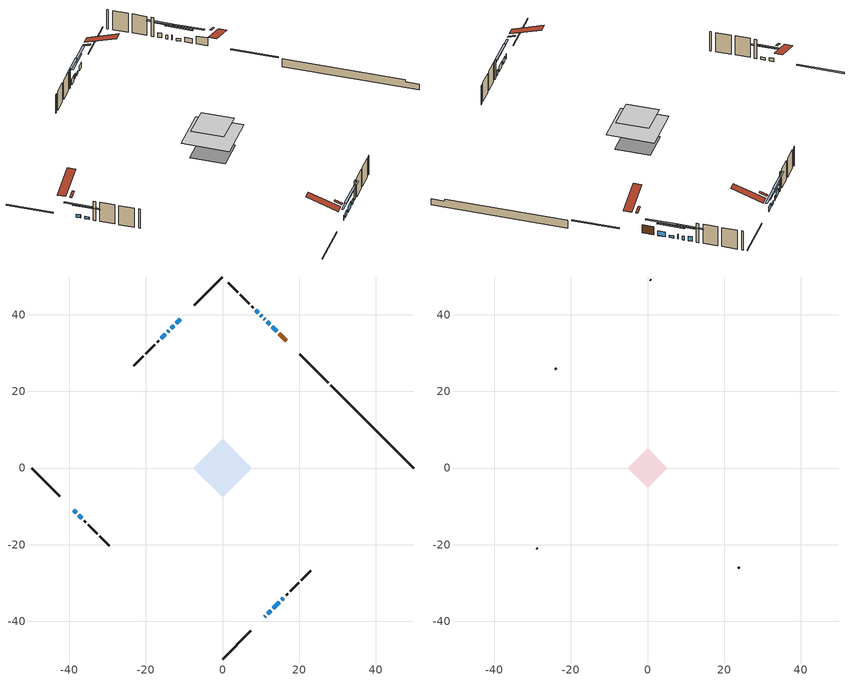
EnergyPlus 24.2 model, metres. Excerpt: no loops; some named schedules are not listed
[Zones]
conditioned space
 floor adiabatic (AdiabaticFloorConstruction): -7.57,0 0,7.57 7.57,0 0,-7.57 z3.29
 floor foundation (Slab1 construction): -5.39,0.22 -0.22,5.39 5.39,-0.22 0.22,-5.39 z-1.19
 wall outside (RimJoist1 construction): 0,-49.86 7.44,-42.42 / -49.86,0 -42.42,-7.44 / 0,49.86 -7.44,42.42 / 27.65,22.21 20.21,29.65 z0.85:1.15
 wall outside (AdiabaticWallConstruction 1): 16.59,33.27 14.78,35.08 z0.85:2.88
 wall outside (AdiabaticWallConstruction): 11.06,-38.8 11.11,-38.74 / 11.77,-38.09 12.63,-37.23 / -11.06,38.8 -12.06,37.79 / 10.98,38.88 10.92,38.94 / -14.06,35.8 -14.34,35.52 / 15.42,-34.44 15.92,-33.94 z0.85:2.07; -38.8,-11.06 -38.12,-11.74 z0.85:1.67; 14.13,35.73 12.97,36.88 / 9.29,40.57 8.71,41.15 z0.85:2.02; -12.72,37.14 -13.4,36.45 / -37.46,-12.4 -36.78,-13.08 / 12.32,37.54 11.63,38.22 z0.85:1.46; 13.29,-36.57 14.76,-35.09 z0.85:2.27; -14.99,34.87 -16.02,33.84 z0.85:2.32; 10.27,39.59 9.94,39.92 z0.85:1.77
 wall outside (Wall1 construction): 16.58,-33.28 16.99,-32.86 / -36.12,-13.74 -35.7,-14.15 / -16.67,33.19 -17.09,32.77 / 8.05,41.8 7.64,42.22 z0.85:5.73
 wall outside (Wall2 construction): 17.65,-32.21 19.96,-29.89 / -35.05,-14.81 -32.73,-17.12 / -17.74,32.11 -20.06,29.8 / 6.98,42.88 4.67,45.19 z0.85:5.73
 wall outside (Wall3 construction): 20.62,-29.24 23.07,-26.78 / -32.08,-17.78 -29.62,-20.23 / -20.71,29.14 -23.17,26.69 / 4.01,45.85 1.56,48.3 z0.85:5.73
 wall foundation (FoundationWall1 construction): 28.3,21.55,-1.19 28.3,21.55,0.85 47.7,2.16,0.85 47.7,2.16,0.27 49.86,0,0.27 49.86,0,-1.19
 window (WindowConstruction 9): 11.06,-38.8 11.11,-38.75 z0.85:2.07
 window (WindowConstruction 5): 11.77,-38.09 12.63,-37.23 z0.85:2.07
 window (WindowConstruction 6): -11.06,38.8 -12.06,37.79 z0.85:2.07
 window (WindowConstruction 7): -38.8,-11.06 -38.12,-11.74 z0.85:1.66
 window (WindowConstruction 8): 14.13,35.73 12.97,36.88 z0.85:2.02
 window (WindowConstruction 12): -12.72,37.14 -13.4,36.45 z0.85:1.46
 window (WindowConstruction 13): -37.46,-12.4 -36.78,-13.08 z0.85:1.46
 window (WindowConstruction 14): 12.32,37.54 11.63,38.22 z0.85:1.46
 window (WindowConstruction 10): 10.98,38.88 10.92,38.93 z0.85:2.07
 window (WindowConstruction 11): -14.06,35.8 -14.33,35.52 z0.85:2.07
 window (WindowConstruction): 13.29,-36.57 14.76,-35.1 z0.85:2.27
 window (WindowConstruction 1): -14.99,34.87 -16.01,33.84 z0.85:2.32
 window (WindowConstruction 2): 10.27,39.59 9.94,39.91 z0.85:1.76
 window (WindowConstruction 3): 9.29,40.57 8.71,41.15 z0.85:2.02
 window (WindowConstruction 4): 15.42,-34.44 15.92,-33.94 z0.85:2.07
 door (Door): 16.59,33.27 14.78,35.07 z0.85:2.88
 ceiling adiabatic (AdiabaticFloorConstruction): 0,-7.57 7.57,0 0,7.57 -7.57,0 z3.29
 roof outside (Roof2 construction): 10.4,-39.46,5.73 9.21,-38.26,6.29 8.89,-38.58,6.29 10.09,-39.77,5.73; -39.46,-10.4,5.73 -38.26,-9.21,6.29 -38.58,-8.89,6.29 -39.77,-10.09,5.73; -10.4,39.46,5.73 -9.21,38.26,6.29 -8.89,38.58,6.29 -10.09,39.77,5.73; 17.25,32.61,5.73 16.05,31.42,6.29 16.37,31.1,6.29 17.56,32.3,5.73
attic - vented
 floor to conditioned space (Floor1 construction Reversed): -5.21,0 0,5.21 5.21,0 0,-5.21 z5.73
 wall outside (Wall4 construction): 23.73,-26.13 23.97,-25.88 / -28.97,-20.89 -28.72,-21.13 / -23.82,26.03 -24.07,25.79 / 0.9,48.96 0.66,49.2 z0.85:5.73
 roof outside (Roof1 construction): 9.43,-40.43,5.73 4.36,-35.35,8.12 3.02,-36.69,8.12 8.09,-41.76,5.73; -40.43,-9.43,5.73 -35.35,-4.36,8.12 -36.69,-3.02,8.12 -41.76,-8.09,5.73; -9.43,40.43,5.73 -4.36,35.35,8.12 -3.02,36.69,8.12 -8.09,41.76,5.73; 18.22,31.64,5.73 13.14,26.57,8.12 14.48,25.23,8.12 19.55,30.3,5.73
shading: 14.5,-35.36 9.9,-39.95 10.19,-40.25 14.79,-35.65 z4.71; -13.93,35.93 -9.19,40.67 -9.48,40.96 -14.22,36.22 z4.71; -36.25,-13.61 -40.67,-9.19 -40.96,-9.48 -36.54,-13.9 z4.3; 11.11,38.75 15.99,33.87 16.28,34.16 11.4,39.04 z4.66; -15.27,34.59 -10.85,39 -11.14,39.3 -15.56,34.88 z4.1; -34.91,-14.95 -39.33,-10.53 -39.62,-10.82 -35.2,-15.24 z4.1; 9.77,40.09 14.18,35.67 14.47,35.96 10.06,40.38 z4.1; 16.63,-33.23 11.42,-38.44 11.71,-38.73 16.92,-33.52 z4.91; -17.88,31.98 -13.12,36.73 -13.42,37.02 -18.17,32.27 z4.96; 8.08,41.78 12.13,37.72 12.42,38.02 8.37,42.07 z4.4; 6.84,43.01 11.15,38.7 11.44,39 7.13,43.3 z4.66; 17.79,-32.07 13.55,-36.3 13.84,-36.6 18.08,-32.36 z4.71
[Building]
Building 1: Terrain=Suburbs
[Site:Location]
Toronto City Centre_ON: Latitude {deg}=43.63; Longitude {deg}=-79.39; Time Zone {hr}=-5; Elevation {m}=77; Keep Site Location Information=Yes
[Site:GroundTemperature:Shallow]
5.01852, 3.26908, 3.12898, 3.95918, 7.29196, 10.6092, 13.4851, 15.3069, 15.4617, 13.9799, 11.1774, 7.9619
[Site:WaterMainsTemperature]
Calculation Method=Schedule; Temperature Schedule=mains temperature schedule
[Material] Roughness=Rough; Thermal Absorptance=0.9
Name | Thickness {m} | Conductivity {W/m-K} | Density {kg/m3} | Specific Heat {J/kg-K} | Solar Absorptance | Visible Absorptance
asphalt or fiberglass shingles | 0.00635 | 0.162714 | 1121.4 | 1465.45 | 0.4 | 0.4
ceiling loosefill ins | 0.169333 | 0.0480833 | 16.02 | 1046.75 | 0.7 | 0.7
ceiling stud and cavity | 0.1397 | 0.336171 | 65.682 | 1177.47 | 0.7 | 0.7
concrete 4.0 in. | 0.1016 | 1.803125 | 2242.8 | 837.4 | 0.7 | 0.7
concrete 8.0 in. | 0.2032 | 1.803125 | 2242.8 | 837.4 | 0.7 | 0.7
door material | 0.04445 | 0.053851 | 512.64 | 1214.23 | 0.7 | 0.7
exterior vertical ins | 0.00967034 | 0.029427 | 32.04 | 1214.23 | 0.7 | 0.7
floor covering | 0.0127 | 0.0433444 | 54.468 | 1339.84 | 0.6 | 0.6
floor rigid ins; wall rigid ins | 0.512978 | 0.029427 | 32.04 | 1214.23 | 0.7 | 0.7
floor stud and cavity | 0.1397 | 1.75129 | 37.0049 | 1207.88 | 0.7 | 0.7
furniture material conditioned space 1 | 0.1524 | 0.115458 | 640.8 | 1214.23 | 0.6 | 0.6
gypsum board | 0.0127 | 0.160291 | 801 | 837.4 | 0.6 | 0.6
gypsum board 1 | 0.0127 | 0.160291 | 801 | 837.4 | 0.7 | 0.7
osb sheathing 0.5 in. | 0.0127 | 0.115458 | 512.64 | 1214.23 | 0.7 | 0.7
osb sheathing 0.75 in. | 0.01905 | 0.115458 | 512.64 | 1214.23 | 0.7 | 0.7
rim joist stud and cavity | 0.0508 | 0.107068 | 50.32683 | 1063.81 | 0.6 | 0.6
roof rigid ins | 0.051816 | 0.029427 | 32.04 | 1214.23 | 0.7 | 0.7
roof stud and cavity | 0.2032 | 0.372518 | 78.34581 | 1123.46 | 0.7 | 0.7
wall stud and cavity | 0.1397 | 0.0985572 | 139.0536 | 1170.24 | 0.7 | 0.7
wall stud and cavity 1 | 0.1397 | 0.383292 | 139.0536 | 1170.24 | 0.7 | 0.7
wall stud and cavity 2 | 0.1397 | 0.0942262 | 139.0536 | 1170.24 | 0.7 | 0.7
wall stud and cavity 3 | 0.0889 | 6.1454 | 50.32683 | 1063.81 | 0.6 | 0.6
wall stud and cavity 4 | 0.0889 | 0.380278 | 52.3479 | 1209.89 | 0.7 | 0.7
wall stud and cavity 5 | 0.0889 | 0.391764 | 83.0341 | 1211.67 | 0.7 | 0.7
wood siding | 0.0254 | 0.102417 | 544.68 | 1172.36 | 0.4 | 0.4
wood siding 1 | 0.00254 | 0.102417 | 544.68 | 1172.36 | 0.4 | 0.4
wood siding 2; wood siding 3; wood siding 4 | 0.0254 | 0.102417 | 544.68 | 1172.36 | 0.7 | 0.7
[WindowMaterial:SimpleGlazingSystem]
Name | U-Factor {W/m2-K} | Solar Heat Gain Coefficient
WindowMaterial | 2.97754 | 0.57
WindowMaterial 1 | 1.80333 | 0.53
WindowMaterial 10 | 2.07361 | 0.4
WindowMaterial 2 | 5.18629 | 0.65
WindowMaterial 3 | 3.00537 | 0.53
WindowMaterial 4 | 3.00934 | 0.52
WindowMaterial 5 | 2.98606 | 0.56
WindowMaterial 6 | 1.99922 | 0.43
WindowMaterial 7 | 2.97187 | 0.55
WindowMaterial 8 | 2.08212 | 0.36
WindowMaterial 9 | 1.84932 | 0.5
[Construction]
AdiabaticFloorConstruction: floor stud and cavity, floor rigid ins, osb sheathing 0.75 in., floor covering
AdiabaticWallConstruction: wood siding 3, wall rigid ins, wall stud and cavity 4, gypsum board
AdiabaticWallConstruction 1: wood siding 4, wall rigid ins, wall stud and cavity 4, gypsum board
Door: door material
Floor1 construction Reversed: gypsum board, ceiling stud and cavity, ceiling loosefill ins
FoundationWall1 construction: concrete 8.0 in., gypsum board 1
furniture construction conditioned space 1: furniture material conditioned space 1
PartitionWallConstruction: gypsum board, wall stud and cavity 5, gypsum board
RimJoist1 construction: wood siding 2, rim joist stud and cavity
Roof1 construction: asphalt or fiberglass shingles
Roof2 construction: asphalt or fiberglass shingles, roof rigid ins, osb sheathing 0.75 in., roof stud and cavity, gypsum board
Slab1 construction: concrete 4.0 in.
Wall1 construction: wood siding, osb sheathing 0.5 in., wall stud and cavity, gypsum board
Wall2 construction: wood siding, osb sheathing 0.5 in., wall stud and cavity 1, gypsum board
Wall3 construction: wood siding, osb sheathing 0.5 in., wall stud and cavity 2, gypsum board
Wall4 construction: wood siding 1, wall stud and cavity 3
WindowConstruction: WindowMaterial
WindowConstruction 1: WindowMaterial 1
WindowConstruction 10; WindowConstruction 9: WindowMaterial 8
WindowConstruction 11: WindowMaterial 9
WindowConstruction 12; WindowConstruction 13; WindowConstruction 14: WindowMaterial 10
WindowConstruction 2: WindowMaterial 2
WindowConstruction 3; WindowConstruction 8: WindowMaterial 3
WindowConstruction 4: WindowMaterial 4
WindowConstruction 5: WindowMaterial 5
WindowConstruction 6: WindowMaterial 6
WindowConstruction 7: WindowMaterial 7
[Zone] Multiplier=1; Part of Total Floor Area=Yes
Name | Volume {m3}
attic - vented | 21.0653
conditioned space | 424.5
[Space]
Name | Zone | Volume {m3}
attic - vented 1 | attic - vented | 21.0653
conditioned space 1 | conditioned space | 424.5
[ZoneInfiltration:EffectiveLeakageArea]
infil attic - vented 1: Zone or Space=attic - vented 1; Schedule=Always On Discrete; Effective Air Leakage Area {cm2}=2284.63; Stack Coefficient=0.000505428; Wind Coefficient=1.51897e-05
[ZoneMixing]
whole house fan mix: Zone or Space=attic - vented; Schedule=Always On Continuous; Design Flow Rate Calculation Method=Flow/Zone; Design Flow Rate {m3/s}=0; Source Zone or Space=conditioned space
[SurfaceProperty:ExposedFoundationPerimeter]
Slab1: Exposed Perimeter Calculation Method=TotalExposedPerimeter; Total Exposed Perimeter {m}=30.481
[InternalMass] Zone or ZoneList=conditioned space; Space or SpaceList=conditioned space 1
Name | Construction | Surface Area {m2}
furniture mass conditioned space 1 | furniture construction conditioned space 1 | 69.0801
partition wall mass | PartitionWallConstruction | 172.7
[Lights]
interior lighting: Zone or ZoneList or Space or SpaceList=conditioned space 1; Schedule=interior lighting schedule; Design Level Calculation Method=LightingLevel; Lighting Level {W}=343.2; Return Air Fraction=0; Fraction Radiant=0.6; Fraction Visible=0.2; Fraction Replaceable=1
[People]
occupants: Zone or ZoneList or Space or SpaceList=conditioned space 1; Number of People Schedule=occupants schedule; Number of People Calculation Method=People; Number of People=3; Fraction Radiant=0.314171; Sensible Heat Fraction=0.56303; Activity Level Schedule=occupants activity schedule; Carbon Dioxide Generation Rate {m3/s-W}=0; Enable ASHRAE 55 Comfort Warnings=No; Mean Radiant Temperature Calculation Type=EnclosureAveraged
[ElectricEquipment] Zone or ZoneList or Space or SpaceList=conditioned space 1; Design Level Calculation Method=EquipmentLevel
Name | Schedule | Design Level {W} | Fraction Latent | Fraction Radiant | Fraction Lost
clothes dryer | clothes dryer schedule | 140.772 | 0.015 | 0.081 | 0.85
clothes washer | clothes washer schedule | 32.1985 | 0.03 | 0.162 | 0.7
cooking range | cooking range schedule | 215.147 | 0.08 | 0.432 | 0.2
dishwasher | dishwasher schedule | 66.8632 | 0.3 | 0.18 | 0.4
fridge | fridge schedule | 72.9452 | 0 | 0.6 | 0
mech vent bath fan 0 | mech vent bath fan 0 schedule | 50.2 | 0 | 0 | 1
mech vent house fan | mech vent house fan schedule | 0 | 0 | 0 | 1
mech vent house fan cfis | mech vent house fan cfis schedule | 0 | 0 | 0 | 0
misc plug loads | misc plug loads schedule | 494.7 | 0.045 | 0.513 | 0.1
whole house fan | Always On Discrete | 0 | 0 | 0 | 1
[OtherEquipment] Zone or ZoneList or Space or SpaceList=conditioned space 1; Design Level Calculation Method=EquipmentLevel
Name | Fuel Type | Schedule | Design Level {W} | Fraction Latent | Fraction Radiant | Fraction Lost
clothes dryer 1 | Electricity | clothes dryer schedule | 0 | 0.015 | 0.081 | 0.85
cooking range 1 | Electricity | cooking range schedule | 0 | 0.08 | 0.432 | 0.2
general water use latent | None | general water use schedule | 62.594 | 1 | 0 | 0
general water use sensible | None | general water use schedule | -61.6891 | 0 | 0.6 | 0
mech vent house fan latent load | None | Always On Discrete | 0 | 1 | 0 | 0
mech vent house fan sensible load | None | Always On Discrete | 0 | 0 | 0 | 0
water heater energy adjustment1 | NaturalGas | Always On Discrete | 0.01 | 0 | 0 | 1
[ZoneInfiltration:DesignFlowRate] Zone or ZoneList or Space or SpaceList=conditioned space 1; Schedule=Always On Discrete; Design Flow Rate Calculation Method=Flow/Zone; Design Flow Rate {m3/s}=0
infil flow; natural vent flow; whole house fan flow
[Foundation:Kiva]
Foundation Kiva 1: Initial Indoor Air Temperature {C}=18; Wall Height Above Grade {m}=0.849996; Wall Depth Below Slab {m}=0.2032; Custom Block Material Name 1=exterior vertical ins; Custom Block Depth 1 {m}=2.04; Custom Block X Position 1 {m}=0.2159; Custom Block Z Position 1 {m}=0
[Foundation:Kiva:Settings]
Soil Conductivity {W/m-K}=0.849921; Soil Density {kg/m3}=1842.3; Soil Specific Heat {J/kg-K}=418.7; Ground Solar Absorptivity=0.9; Ground Thermal Absorptivity=0.9; Ground Surface Roughness {m}=0.03; Far-Field Width {m}=40; Deep-Ground Boundary Condition=ZeroFlux; Deep-Ground Depth {m}=40; Minimum Cell Dimension {m}=0.2; Maximum Cell Growth Coefficient=3; Simulation Timestep=Timestep
[Exterior:Lights]
exterior lighting: Schedule=exterior lighting schedule; Design Level {W}=75.6
[Schedule:Constant]
Name | Hourly Value
Always On Continuous; mech vent house fan schedule; mech vent house fan cfis schedule; Always On Discrete | 1
occupants activity schedule | 117.228
fridge schedule | 0
[Schedule:Week:Daily]
interior lighting schedule Week Rule - Jan1-Jan27: interior lighting schedule day, interior lighting schedule day, interior lighting schedule day, interior lighting schedule day, interior lighting schedule day, interior lighting schedule day, interior lighting schedule day, interior lighting schedule default day, interior lighting schedule default day, interior lighting schedule default day, interior lighting schedule default day, interior lighting schedule default day
interior lighting schedule Week Rule - Jan28-Feb3: interior lighting schedule day, interior lighting schedule day, interior lighting schedule day, interior lighting schedule day, interior lighting schedule day 1, interior lighting schedule day 1, interior lighting schedule day 1, interior lighting schedule default day, interior lighting schedule default day, interior lighting schedule default day, interior lighting schedule default day, interior lighting schedule default day
interior lighting schedule Week Rule - Feb4-Feb24: interior lighting schedule day 1, interior lighting schedule day 1, interior lighting schedule day 1, interior lighting schedule day 1, interior lighting schedule day 1, interior lighting schedule day 1, interior lighting schedule day 1, interior lighting schedule default day, interior lighting schedule default day, interior lighting schedule default day, interior lighting schedule default day, interior lighting schedule default day
interior lighting schedule Week Rule - Feb25-Mar3: interior lighting schedule day 1, interior lighting schedule day 1, interior lighting schedule day 1, interior lighting schedule day 1, interior lighting schedule day 2, interior lighting schedule day 2, interior lighting schedule day 2, interior lighting schedule default day, interior lighting schedule default day, interior lighting schedule default day, interior lighting schedule default day, interior lighting schedule default day
interior lighting schedule Week Rule - Mar4-Mar31: interior lighting schedule day 2, interior lighting schedule day 2, interior lighting schedule day 2, interior lighting schedule day 2, interior lighting schedule day 2, interior lighting schedule day 2, interior lighting schedule day 2, interior lighting schedule default day, interior lighting schedule default day, interior lighting schedule default day, interior lighting schedule default day, interior lighting schedule default day
interior lighting schedule Week Rule - Apr1-Apr28: interior lighting schedule day 3, interior lighting schedule day 3, interior lighting schedule day 3, interior lighting schedule day 3, interior lighting schedule day 3, interior lighting schedule day 3, interior lighting schedule day 3, interior lighting schedule default day, interior lighting schedule default day, interior lighting schedule default day, interior lighting schedule default day, interior lighting schedule default day
interior lighting schedule Week Rule - Apr29-May5: interior lighting schedule day 3, interior lighting schedule day 3, interior lighting schedule day 4, interior lighting schedule day 4, interior lighting schedule day 4, interior lighting schedule day 4, interior lighting schedule day 4, interior lighting schedule default day, interior lighting schedule default day, interior lighting schedule default day, interior lighting schedule default day, interior lighting schedule default day
interior lighting schedule Week Rule - May6-May26: interior lighting schedule day 4, interior lighting schedule day 4, interior lighting schedule day 4, interior lighting schedule day 4, interior lighting schedule day 4, interior lighting schedule day 4, interior lighting schedule day 4, interior lighting schedule default day, interior lighting schedule default day, interior lighting schedule default day, interior lighting schedule default day, interior lighting schedule default day
interior lighting schedule Week Rule - May27-Jun2: interior lighting schedule day 4, interior lighting schedule day 4, interior lighting schedule day 4, interior lighting schedule day 4, interior lighting schedule day 4, interior lighting schedule day 5, interior lighting schedule day 5, interior lighting schedule default day, interior lighting schedule default day, interior lighting schedule default day, interior lighting schedule default day, interior lighting schedule default day
interior lighting schedule Week Rule - Jun3-Jun30: interior lighting schedule day 5, interior lighting schedule day 5, interior lighting schedule day 5, interior lighting schedule day 5, interior lighting schedule day 5, interior lighting schedule day 5, interior lighting schedule day 5, interior lighting schedule default day, interior lighting schedule default day, interior lighting schedule default day, interior lighting schedule default day, interior lighting schedule default day
interior lighting schedule Week Rule - Jul1-Jul28: interior lighting schedule day 6, interior lighting schedule day 6, interior lighting schedule day 6, interior lighting schedule day 6, interior lighting schedule day 6, interior lighting schedule day 6, interior lighting schedule day 6, interior lighting schedule default day, interior lighting schedule default day, interior lighting schedule default day, interior lighting schedule default day, interior lighting schedule default day
interior lighting schedule Week Rule - Jul29-Aug4: interior lighting schedule day 6, interior lighting schedule day 6, interior lighting schedule day 6, interior lighting schedule day 7, interior lighting schedule day 7, interior lighting schedule day 7, interior lighting schedule day 7, interior lighting schedule default day, interior lighting schedule default day, interior lighting schedule default day, interior lighting schedule default day, interior lighting schedule default day
interior lighting schedule Week Rule - Aug5-Aug25: interior lighting schedule day 7, interior lighting schedule day 7, interior lighting schedule day 7, interior lighting schedule day 7, interior lighting schedule day 7, interior lighting schedule day 7, interior lighting schedule day 7, interior lighting schedule default day, interior lighting schedule default day, interior lighting schedule default day, interior lighting schedule default day, interior lighting schedule default day
interior lighting schedule Week Rule - Aug26-Sep1: interior lighting schedule day 7, interior lighting schedule day 7, interior lighting schedule day 7, interior lighting schedule day 7, interior lighting schedule day 7, interior lighting schedule day 7, interior lighting schedule day 8, interior lighting schedule default day, interior lighting schedule default day, interior lighting schedule default day, interior lighting schedule default day, interior lighting schedule default day
interior lighting schedule Week Rule - Sep2-Sep29: interior lighting schedule day 8, interior lighting schedule day 8, interior lighting schedule day 8, interior lighting schedule day 8, interior lighting schedule day 8, interior lighting schedule day 8, interior lighting schedule day 8, interior lighting schedule default day, interior lighting schedule default day, interior lighting schedule default day, interior lighting schedule default day, interior lighting schedule default day
interior lighting schedule Week Rule - Sep30-Oct6: interior lighting schedule day 8, interior lighting schedule day 9, interior lighting schedule day 9, interior lighting schedule day 9, interior lighting schedule day 9, interior lighting schedule day 9, interior lighting schedule day 9, interior lighting schedule default day, interior lighting schedule default day, interior lighting schedule default day, interior lighting schedule default day, interior lighting schedule default day
interior lighting schedule Week Rule - Oct7-Oct27: interior lighting schedule day 9, interior lighting schedule day 9, interior lighting schedule day 9, interior lighting schedule day 9, interior lighting schedule day 9, interior lighting schedule day 9, interior lighting schedule day 9, interior lighting schedule default day, interior lighting schedule default day, interior lighting schedule default day, interior lighting schedule default day, interior lighting schedule default day
interior lighting schedule Week Rule - Oct28-Nov3: interior lighting schedule day 9, interior lighting schedule day 9, interior lighting schedule day 9, interior lighting schedule day 9, interior lighting schedule day 10, interior lighting schedule day 10, interior lighting schedule day 10, interior lighting schedule default day, interior lighting schedule default day, interior lighting schedule default day, interior lighting schedule default day, interior lighting schedule default day
interior lighting schedule Week Rule - Nov4-Nov24: interior lighting schedule day 10, interior lighting schedule day 10, interior lighting schedule day 10, interior lighting schedule day 10, interior lighting schedule day 10, interior lighting schedule day 10, interior lighting schedule day 10, interior lighting schedule default day, interior lighting schedule default day, interior lighting schedule default day, interior lighting schedule default day, interior lighting schedule default day
interior lighting schedule Week Rule - Nov25-Dec1: interior lighting schedule day 10, interior lighting schedule day 10, interior lighting schedule day 10, interior lighting schedule day 10, interior lighting schedule day 10, interior lighting schedule day 10, interior lighting schedule day 11, interior lighting schedule default day, interior lighting schedule default day, interior lighting schedule default day, interior lighting schedule default day, interior lighting schedule default day
interior lighting schedule Week Rule - Dec2-Dec31: interior lighting schedule day 11, interior lighting schedule day 11, interior lighting schedule day 11, interior lighting schedule day 11, interior lighting schedule day 11, interior lighting schedule day 11, interior lighting schedule day 11, interior lighting schedule default day, interior lighting schedule default day, interior lighting schedule default day, interior lighting schedule default day, interior lighting schedule default day
occupants schedule Week Rule - Jan1-Dec31: occupants schedule day, occupants schedule day, occupants schedule day, occupants schedule day, occupants schedule day, occupants schedule day, occupants schedule day, occupants schedule default day, occupants schedule default day, occupants schedule default day, occupants schedule default day, occupants schedule default day
clothes dryer schedule Week Rule - Jan1-Dec31: clothes dryer schedule day, clothes dryer schedule day, clothes dryer schedule day, clothes dryer schedule day, clothes dryer schedule day, clothes dryer schedule day, clothes dryer schedule day, clothes dryer schedule default day, clothes dryer schedule default day, clothes dryer schedule default day, clothes dryer schedule default day, clothes dryer schedule default day
clothes washer schedule Week Rule - Jan1-Dec31: clothes washer schedule day, clothes washer schedule day, clothes washer schedule day, clothes washer schedule day, clothes washer schedule day, clothes washer schedule day, clothes washer schedule day, clothes washer schedule default day, clothes washer schedule default day, clothes washer schedule default day, clothes washer schedule default day, clothes washer schedule default day
cooking range schedule Week Rule - Jan1-Dec31: cooking range schedule day, cooking range schedule day, cooking range schedule day, cooking range schedule day, cooking range schedule day, cooking range schedule day, cooking range schedule day, cooking range schedule default day, cooking range schedule default day, cooking range schedule default day, cooking range schedule default day, cooking range schedule default day
dishwasher schedule Week Rule - Jan1-Dec31: dishwasher schedule day, dishwasher schedule day, dishwasher schedule day, dishwasher schedule day, dishwasher schedule day, dishwasher schedule day, dishwasher schedule day, dishwasher schedule default day, dishwasher schedule default day, dishwasher schedule default day, dishwasher schedule default day, dishwasher schedule default day
mech vent bath fan 0 schedule Week Rule - Jan1-Dec31: mech vent bath fan 0 schedule day, mech vent bath fan 0 schedule day, mech vent bath fan 0 schedule day, mech vent bath fan 0 schedule day, mech vent bath fan 0 schedule day, mech vent bath fan 0 schedule day, mech vent bath fan 0 schedule day, mech vent bath fan 0 schedule default day, mech vent bath fan 0 schedule default day, mech vent bath fan 0 schedule default day, mech vent bath fan 0 schedule default day, mech vent bath fan 0 schedule default day
misc plug loads schedule Week Rule - Jan1-Dec31: misc plug loads schedule day, misc plug loads schedule day, misc plug loads schedule day, misc plug loads schedule day, misc plug loads schedule day, misc plug loads schedule day, misc plug loads schedule day, misc plug loads schedule default day, misc plug loads schedule default day, misc plug loads schedule default day, misc plug loads schedule default day, misc plug loads schedule default day
general water use schedule Week Rule - Jan1-Dec31: general water use schedule day, general water use schedule day, general water use schedule day, general water use schedule day, general water use schedule day, general water use schedule day, general water use schedule day, general water use schedule default day, general water use schedule default day, general water use schedule default day, general water use schedule default day, general water use schedule default day
exterior lighting schedule Week Rule - Jan1-Jan27: exterior lighting schedule day, exterior lighting schedule day, exterior lighting schedule day, exterior lighting schedule day, exterior lighting schedule day, exterior lighting schedule day, exterior lighting schedule day, exterior lighting schedule default day, exterior lighting schedule default day, exterior lighting schedule default day, exterior lighting schedule default day, exterior lighting schedule default day
exterior lighting schedule Week Rule - Jan28-Feb3: exterior lighting schedule day, exterior lighting schedule day, exterior lighting schedule day, exterior lighting schedule day, exterior lighting schedule day 1, exterior lighting schedule day 1, exterior lighting schedule day 1, exterior lighting schedule default day, exterior lighting schedule default day, exterior lighting schedule default day, exterior lighting schedule default day, exterior lighting schedule default day
exterior lighting schedule Week Rule - Feb4-Feb24: exterior lighting schedule day 1, exterior lighting schedule day 1, exterior lighting schedule day 1, exterior lighting schedule day 1, exterior lighting schedule day 1, exterior lighting schedule day 1, exterior lighting schedule day 1, exterior lighting schedule default day, exterior lighting schedule default day, exterior lighting schedule default day, exterior lighting schedule default day, exterior lighting schedule default day
exterior lighting schedule Week Rule - Feb25-Mar3: exterior lighting schedule day 1, exterior lighting schedule day 1, exterior lighting schedule day 1, exterior lighting schedule day 1, exterior lighting schedule day 2, exterior lighting schedule day 2, exterior lighting schedule day 2, exterior lighting schedule default day, exterior lighting schedule default day, exterior lighting schedule default day, exterior lighting schedule default day, exterior lighting schedule default day
exterior lighting schedule Week Rule - Mar4-Mar31: exterior lighting schedule day 2, exterior lighting schedule day 2, exterior lighting schedule day 2, exterior lighting schedule day 2, exterior lighting schedule day 2, exterior lighting schedule day 2, exterior lighting schedule day 2, exterior lighting schedule default day, exterior lighting schedule default day, exterior lighting schedule default day, exterior lighting schedule default day, exterior lighting schedule default day
exterior lighting schedule Week Rule - Apr1-Apr28: exterior lighting schedule day 3, exterior lighting schedule day 3, exterior lighting schedule day 3, exterior lighting schedule day 3, exterior lighting schedule day 3, exterior lighting schedule day 3, exterior lighting schedule day 3, exterior lighting schedule default day, exterior lighting schedule default day, exterior lighting schedule default day, exterior lighting schedule default day, exterior lighting schedule default day
exterior lighting schedule Week Rule - Apr29-May5: exterior lighting schedule day 3, exterior lighting schedule day 3, exterior lighting schedule day 4, exterior lighting schedule day 4, exterior lighting schedule day 4, exterior lighting schedule day 4, exterior lighting schedule day 4, exterior lighting schedule default day, exterior lighting schedule default day, exterior lighting schedule default day, exterior lighting schedule default day, exterior lighting schedule default day
exterior lighting schedule Week Rule - May6-May26: exterior lighting schedule day 4, exterior lighting schedule day 4, exterior lighting schedule day 4, exterior lighting schedule day 4, exterior lighting schedule day 4, exterior lighting schedule day 4, exterior lighting schedule day 4, exterior lighting schedule default day, exterior lighting schedule default day, exterior lighting schedule default day, exterior lighting schedule default day, exterior lighting schedule default day
exterior lighting schedule Week Rule - May27-Jun2: exterior lighting schedule day 4, exterior lighting schedule day 4, exterior lighting schedule day 4, exterior lighting schedule day 4, exterior lighting schedule day 4, exterior lighting schedule day 5, exterior lighting schedule day 5, exterior lighting schedule default day, exterior lighting schedule default day, exterior lighting schedule default day, exterior lighting schedule default day, exterior lighting schedule default day
exterior lighting schedule Week Rule - Jun3-Jun30: exterior lighting schedule day 5, exterior lighting schedule day 5, exterior lighting schedule day 5, exterior lighting schedule day 5, exterior lighting schedule day 5, exterior lighting schedule day 5, exterior lighting schedule day 5, exterior lighting schedule default day, exterior lighting schedule default day, exterior lighting schedule default day, exterior lighting schedule default day, exterior lighting schedule default day
exterior lighting schedule Week Rule - Jul1-Jul28: exterior lighting schedule day 6, exterior lighting schedule day 6, exterior lighting schedule day 6, exterior lighting schedule day 6, exterior lighting schedule day 6, exterior lighting schedule day 6, exterior lighting schedule day 6, exterior lighting schedule default day, exterior lighting schedule default day, exterior lighting schedule default day, exterior lighting schedule default day, exterior lighting schedule default day
exterior lighting schedule Week Rule - Jul29-Aug4: exterior lighting schedule day 6, exterior lighting schedule day 6, exterior lighting schedule day 6, exterior lighting schedule day 7, exterior lighting schedule day 7, exterior lighting schedule day 7, exterior lighting schedule day 7, exterior lighting schedule default day, exterior lighting schedule default day, exterior lighting schedule default day, exterior lighting schedule default day, exterior lighting schedule default day
exterior lighting schedule Week Rule - Aug5-Aug25: exterior lighting schedule day 7, exterior lighting schedule day 7, exterior lighting schedule day 7, exterior lighting schedule day 7, exterior lighting schedule day 7, exterior lighting schedule day 7, exterior lighting schedule day 7, exterior lighting schedule default day, exterior lighting schedule default day, exterior lighting schedule default day, exterior lighting schedule default day, exterior lighting schedule default day
exterior lighting schedule Week Rule - Aug26-Sep1: exterior lighting schedule day 7, exterior lighting schedule day 7, exterior lighting schedule day 7, exterior lighting schedule day 7, exterior lighting schedule day 7, exterior lighting schedule day 7, exterior lighting schedule day 8, exterior lighting schedule default day, exterior lighting schedule default day, exterior lighting schedule default day, exterior lighting schedule default day, exterior lighting schedule default day
exterior lighting schedule Week Rule - Sep2-Sep29: exterior lighting schedule day 8, exterior lighting schedule day 8, exterior lighting schedule day 8, exterior lighting schedule day 8, exterior lighting schedule day 8, exterior lighting schedule day 8, exterior lighting schedule day 8, exterior lighting schedule default day, exterior lighting schedule default day, exterior lighting schedule default day, exterior lighting schedule default day, exterior lighting schedule default day
[Schedule:Year]
interior lighting schedule: interior lighting schedule Week Rule - Jan1-Jan27, 1, 1, 1, 27, interior lighting schedule Week Rule - Jan28-Feb3, 1, 28, 2, 3, interior lighting schedule Week Rule - Feb4-Feb24, 2, 4, 2, 24, interior lighting schedule Week Rule - Feb25-Mar3, 2, 25, 3, 3, interior lighting schedule Week Rule - Mar4-Mar31, 3, 4, 3, 31, interior lighting schedule Week Rule - Apr1-Apr28, 4, 1, 4, 28, interior lighting schedule Week Rule - Apr29-May5, 4, 29, 5, 5, interior lighting schedule Week Rule - May6-May26, 5, 6, 5, 26, interior lighting schedule Week Rule - May27-Jun2, 5, 27, 6, 2, interior lighting schedule Week Rule - Jun3-Jun30, 6, 3, 6, 30, interior lighting schedule Week Rule - Jul1-Jul28, 7, 1, 7, 28, interior lighting schedule Week Rule - Jul29-Aug4, 7, 29, 8, 4, interior lighting schedule Week Rule - Aug5-Aug25, 8, 5, 8, 25, interior lighting schedule Week Rule - Aug26-Sep1, 8, 26, 9, 1, interior lighting schedule Week Rule - Sep2-Sep29, 9, 2, 9, 29, interior lighting schedule Week Rule - Sep30-Oct6, 9, 30, 10, 6, interior lighting schedule Week Rule - Oct7-Oct27, 10, 7, 10, 27, interior lighting schedule Week Rule - Oct28-Nov3, 10, 28, 11, 3, interior lighting schedule Week Rule - Nov4-Nov24, 11, 4, 11, 24, interior lighting schedule Week Rule - Nov25-Dec1, 11, 25, 12, 1, interior lighting schedule Week Rule - Dec2-Dec31, 12, 2, 12, 31
occupants schedule: occupants schedule Week Rule - Jan1-Dec31, 1, 1, 12, 31
clothes dryer schedule: clothes dryer schedule Week Rule - Jan1-Dec31, 1, 1, 12, 31
clothes washer schedule: clothes washer schedule Week Rule - Jan1-Dec31, 1, 1, 12, 31
cooking range schedule: cooking range schedule Week Rule - Jan1-Dec31, 1, 1, 12, 31
dishwasher schedule: dishwasher schedule Week Rule - Jan1-Dec31, 1, 1, 12, 31
mech vent bath fan 0 schedule: mech vent bath fan 0 schedule Week Rule - Jan1-Dec31, 1, 1, 12, 31
misc plug loads schedule: misc plug loads schedule Week Rule - Jan1-Dec31, 1, 1, 12, 31
general water use schedule: general water use schedule Week Rule - Jan1-Dec31, 1, 1, 12, 31
exterior lighting schedule: exterior lighting schedule Week Rule - Jan1-Jan27, 1, 1, 1, 27, exterior lighting schedule Week Rule - Jan28-Feb3, 1, 28, 2, 3, exterior lighting schedule Week Rule - Feb4-Feb24, 2, 4, 2, 24, exterior lighting schedule Week Rule - Feb25-Mar3, 2, 25, 3, 3, exterior lighting schedule Week Rule - Mar4-Mar31, 3, 4, 3, 31, exterior lighting schedule Week Rule - Apr1-Apr28, 4, 1, 4, 28, exterior lighting schedule Week Rule - Apr29-May5, 4, 29, 5, 5, exterior lighting schedule Week Rule - May6-May26, 5, 6, 5, 26, exterior lighting schedule Week Rule - May27-Jun2, 5, 27, 6, 2, exterior lighting schedule Week Rule - Jun3-Jun30, 6, 3, 6, 30, exterior lighting schedule Week Rule - Jul1-Jul28, 7, 1, 7, 28, exterior lighting schedule Week Rule - Jul29-Aug4, 7, 29, 8, 4, exterior lighting schedule Week Rule - Aug5-Aug25, 8, 5, 8, 25, exterior lighting schedule Week Rule - Aug26-Sep1, 8, 26, 9, 1, exterior lighting schedule Week Rule - Sep2-Sep29, 9, 2, 9, 29, exterior lighting schedule Week Rule - Sep30-Oct6, 9, 30, 10, 6, exterior lighting schedule Week Rule - Oct7-Oct27, 10, 7, 10, 27, exterior lighting schedule Week Rule - Oct28-Nov3, 10, 28, 11, 3, exterior lighting schedule Week Rule - Nov4-Nov24, 11, 4, 11, 24, exterior lighting schedule Week Rule - Nov25-Dec1, 11, 25, 12, 1, exterior lighting schedule Week Rule - Dec2-Dec31, 12, 2, 12, 31
[Schedule:Compact]
mains temperature schedule: Through: 01/01, For: AllDays, Until: 24:00, 8.80333, Through: 01/02, For: AllDays, Until: 24:00, 8.74333, Through: 01/03, For: AllDays, Until: 24:00, 8.68389, Through: 01/04, For: AllDays, Until: 24:00, 8.62611, Through: 01/05, For: AllDays, Until: 24:00, 8.56944, Through: 01/06, For: AllDays, Until: 24:00, 8.51389, Through: 01/07, For: AllDays, Until: 24:00, 8.45944, Through: 01/08, For: AllDays, Until: 24:00, 8.40611, Through: 01/09, For: AllDays, Until: 24:00, 8.35389, Through: 01/10, For: AllDays, Until: 24:00, 8.30278, Through: 01/11, For: AllDays, Until: 24:00, 8.25333, Through: 01/12, For: AllDays, Until: 24:00, 8.205, Through: 01/13, For: AllDays, Until: 24:00, 8.15778, Through: 01/14, For: AllDays, Until: 24:00, 8.11222, Through: 01/15, For: AllDays, Until: 24:00, 8.06778, Through: 01/16, For: AllDays, Until: 24:00, 8.02444, Through: 01/17, For: AllDays, Until: 24:00, 7.98222, Through: 01/18, For: AllDays, Until: 24:00, 7.94167, Through: 01/19, For: AllDays, Until: 24:00, 7.90222, Through: 01/20, For: AllDays, Until: 24:00, 7.86444, Through: 01/21, For: AllDays, Until: 24:00, 7.82778, Through: 01/22, For: AllDays, Until: 24:00, 7.79278, Through: 01/23, For: AllDays, Until: 24:00, 7.75889, Through: 01/24, For: AllDays, Until: 24:00, 7.72667, Through: 01/25, For: AllDays, Until: 24:00, 7.69556, Through: 01/26, For: AllDays, Until: 24:00, 7.66611, Through: 01/27, For: AllDays, Until: 24:00, 7.63778, Through: 01/28, For: AllDays, Until: 24:00, 7.61111, Through: 01/29, For: AllDays, Until: 24:00, 7.58556, Through: 01/30, For: AllDays, Until: 24:00, 7.56167, Through: 01/31, For: AllDays, Until: 24:00, 7.53944, Through: 02/01, For: AllDays, Until: 24:00, 7.51833, Through: 02/02, For: AllDays, Until: 24:00, 7.49889, Through: 02/03, For: AllDays, Until: 24:00, 7.48111, Through: 02/04, For: AllDays, Until: 24:00, 7.46444, Through: 02/05, For: AllDays, Until: 24:00, 7.44944, Through: 02/06, For: AllDays, Until: 24:00, 7.43556, Through: 02/07, For: AllDays, Until: 24:00, 7.42333, Through: 02/08, For: AllDays, Until: 24:00, 7.41278, Through: 02/09, For: AllDays, Until: 24:00, 7.40389, Through: 02/10, For: AllDays, Until: 24:00, 7.39611, Through: 02/11, For: AllDays, Until: 24:00, 7.39, Through: 02/12, For: AllDays, Until: 24:00, 7.38556, Through: 02/13, For: AllDays, Until: 24:00, 7.38222, Through: 02/14, For: AllDays, Until: 24:00, 7.38056, Through: 02/15, For: AllDays, Until: 24:00, 7.38056, Through: 02/16, For: AllDays, Until: 24:00, 7.38222, Through: 02/17, For: AllDays, Until: 24:00, 7.385, Through: 02/18, For: AllDays, Until: 24:00, 7.38944, Through: 02/19, For: AllDays, Until: 24:00, 7.395, Through: 02/20, For: AllDays, Until: 24:00, 7.40278, Through: 02/21, For: AllDays, Until: 24:00, 7.41167, Through: 02/22, For: AllDays, Until: 24:00, 7.42222, Through: 02/23, For: AllDays, Until: 24:00, 7.43389, Through: 02/24, For: AllDays, Until: 24:00, 7.44722, Through: 02/25, For: AllDays, Until: 24:00, 7.46222, Through: 02/26, For: AllDays, Until: 24:00, 7.47833, Through: 02/27, For: AllDays, Until: 24:00, 7.49611, Through: 02/28, For: AllDays, Until: 24:00, 7.51556, Through: 03/01, For: AllDays, Until: 24:00, 7.53667, Through: 03/02, For: AllDays, Until: 24:00, 7.55889, Through: 03/03, For: AllDays, Until: 24:00, 7.58222, Through: 03/04, For: AllDays, Until: 24:00, 7.60722, Through: 03/05, For: AllDays, Until: 24:00, 7.63389, Through: 03/06, For: AllDays, Until: 24:00, 7.66222, Through: 03/07, For: AllDays, Until: 24:00, 7.69111, Through: 03/08, For: AllDays, Until: 24:00, 7.72222, Through: 03/09, For: AllDays, Until: 24:00, 7.75444, Through: 03/10, For: AllDays, Until: 24:00, 7.78778, Through: 03/11, For: AllDays, Until: 24:00, 7.82278, Through: 03/12, For: AllDays, Until: 24:00, 7.85944, Through: 03/13, For: AllDays, Until: 24:00, 7.89722, Through: 03/14, For: AllDays, Until: 24:00, 7.93611, Through: 03/15, For: AllDays, Until: 24:00, 7.97667, Through: 03/16, For: AllDays, Until: 24:00, 8.01833, Through: 03/17, For: AllDays, Until: 24:00, 8.06167, Through: 03/18, For: AllDays, Until: 24:00, 8.10611, Through: 03/19, For: AllDays, Until: 24:00, 8.15167, Through: 03/20, For: AllDays, Until: 24:00, 8.19833, Through: 03/21, For: AllDays, Until: 24:00, 8.24667, Through: 03/22, For: AllDays, Until: 24:00, 8.29611, Through: 03/23, For: AllDays, Until: 24:00, 8.34667, Through: 03/24, For: AllDays, Until: 24:00, 8.39889, Through: 03/25, For: AllDays, Until: 24:00, 8.45167, Through: 03/26, For: AllDays, Until: 24:00, 8.50611, Through: 03/27, For: AllDays, Until: 24:00, 8.56167, Through: 03/28, For: AllDays, Until: 24:00, 8.61833, Through: 03/29, For: AllDays, Until: 24:00, 8.67611, Through: 03/30, For: AllDays, Until: 24:00, 8.735, Through: 03/31, For: AllDays, Until: 24:00, 8.795, Through: 04/01, For: AllDays, Until: 24:00, 8.85611, Through: 04/02, For: AllDays, Until: 24:00, 8.91833, Through: 04/03, For: AllDays, Until: 24:00, 8.98167, Through: 04/04, For: AllDays, Until: 24:00, 9.04556, Through: 04/05, For: AllDays, Until: 24:00, 9.11111, Through: 04/06, For: AllDays, Until: 24:00, 9.17722, Through: 04/07, For: AllDays, Until: 24:00, 9.24444, Through: 04/08, For: AllDays, Until: 24:00, 9.31222, Through: 04/09, For: AllDays, Until: 24:00, 9.38167, Through: 04/10, For: AllDays, Until: 24:00, 9.45167, Through: 04/11, For: AllDays, Until: 24:00, 9.52222, Through: 04/12, For: AllDays, Until: 24:00, 9.59444, Through: 04/13, For: AllDays, Until: 24:00, 9.66667, Through: 04/14, For: AllDays, Until: 24:00, 9.74, Through: 04/15, For: AllDays, Until: 24:00, 9.81444, Through: 04/16, For: AllDays, Until: 24:00, 9.88944, Through: 04/17, For: AllDays, Until: 24:00, 9.96556, Through: 04/18, For: AllDays, Until: 24:00, 10.0417, Through: 04/19, For: AllDays, Until: 24:00, 10.1189, Through: 04/20, For: AllDays, Until: 24:00, 10.1972, Through: 04/21, For: AllDays, Until: 24:00, 10.2756, Through: 04/22, For: AllDays, Until: 24:00, 10.355, Through: 04/23, For: AllDays, Until: 24:00, 10.435, Through: 04/24, For: AllDays, Until: 24:00, 10.515, Through: 04/25, For: AllDays, Until: 24:00, 10.5961, Through: 04/26, For: AllDays, Until: 24:00, 10.6778, Through: 04/27, For: AllDays, Until: 24:00, 10.76, Through: 04/28, For: AllDays, Until: 24:00, 10.8428, Through: 04/29, For: AllDays, Until: 24:00, 10.9261, Through: 04/30, For: AllDays, Until: 24:00, 11.0094, Through: 05/01, For: AllDays, Until: 24:00, 11.0933, Through: 05/02, For: AllDays, Until: 24:00, 11.1778, Through: 05/03, For: AllDays, Until: 24:00, 11.2628, Through: 05/04, For: AllDays, Until: 24:00, 11.3478, Through: 05/05, For: AllDays, Until: 24:00, 11.4333, Through: 05/06, For: AllDays, Until: 24:00, 11.5189, Through: 05/07, For: AllDays, Until: 24:00, 11.605, Through: 05/08, For: AllDays, Until: 24:00, 11.6917, Through: 05/09, For: AllDays, Until: 24:00, 11.7778, Through: 05/10, For: AllDays, Until: 24:00, 11.865, Through: 05/11, For: AllDays, Until: 24:00, 11.9517, Through: 05/12, For: AllDays, Until: 24:00, 12.0389, Through: 05/13, For: AllDays, Until: 24:00, 12.1261, Through: 05/14, For: AllDays, Until: 24:00, 12.2133, Through: 05/15, For: AllDays, Until: 24:00, 12.3006, Through: 05/16, For: AllDays, Until: 24:00, 12.3883, Through: 05/17, For: AllDays, Until: 24:00, 12.4756, Through: 05/18, For: AllDays, Until: 24:00, 12.5628, Through: 05/19, For: AllDays, Until: 24:00, 12.6506, Through: 05/20, For: AllDays, Until: 24:00, 12.7378, Through: 05/21, For: AllDays, Until: 24:00, 12.825, Through: 05/22, For: AllDays, Until: 24:00, 12.9122, Through: 05/23, For: AllDays, Until: 24:00, 12.9994, Through: 05/24, For: AllDays, Until: 24:00, 13.0861, Through: 05/25, For: AllDays, Until: 24:00, 13.1728, Through: 05/26, For: AllDays, Until: 24:00, 13.2594, Through: 05/27, For: AllDays, Until: 24:00, 13.3456, Through: 05/28, For: AllDays, Until: 24:00, 13.4317, Through: 05/29, For: AllDays, Until: 24:00, 13.5172, Through: 05/30, For: AllDays, Until: 24:00, 13.6028, Through: 05/31, For: AllDays, Until: 24:00, 13.6878, Through: 06/01, For: AllDays, Until: 24:00, 13.7722, Through: 06/02, For: AllDays, Until: 24:00, 13.8567, Through: 06/03, For: AllDays, Until: 24:00, 13.9406, Through: 06/04, For: AllDays, Until: 24:00, 14.0239, Through: 06/05, For: AllDays, Until: 24:00, 14.1067, Through: 06/06, For: AllDays, Until: 24:00, 14.1894, Through: 06/07, For: AllDays, Until: 24:00, 14.2711, Through: 06/08, For: AllDays, Until: 24:00, 14.3528, Through: 06/09, For: AllDays, Until: 24:00, 14.4339, Through: 06/10, For: AllDays, Until: 24:00, 14.5139, Through: 06/11, For: AllDays, Until: 24:00, 14.5939, Through: 06/12, For: AllDays, Until: 24:00, 14.6728, Through: 06/13, For: AllDays, Until: 24:00, 14.7511, Through: 06/14, For: AllDays, Until: 24:00, 14.8289, Through: 06/15, For: AllDays, Until: 24:00, 14.9061, Through: 06/16, For: AllDays, Until: 24:00, 14.9822, Through: 06/17, For: AllDays, Until: 24:00, 15.0578, Through: 06/18, For: AllDays, Until: 24:00, 15.1328, Through: 06/19, For: AllDays, Until: 24:00, 15.2067, Through: 06/20, For: AllDays, Until: 24:00, 15.28, Through: 06/21, For: AllDays, Until: 24:00, 15.3522, Through: 06/22, For: AllDays, Until: 24:00, 15.4239, Through: 06/23, For: AllDays, Until: 24:00, 15.4944, Through: 06/24, For: AllDays, Until: 24:00, 15.5639, Through: 06/25, For: AllDays, Until: 24:00, 15.6328, Through: 06/26, For: AllDays, Until: 24:00, 15.7006, Through: 06/27, For: AllDays, Until: 24:00, 15.7678, Through: 06/28, For: AllDays, Until: 24:00, 15.8333, Through: 06/29, For: AllDays, Until: 24:00, 15.8983, Through: 06/30, For: AllDays, Until: 24:00, 15.9622, Through: 07/01, For: AllDays, Until: 24:00, 16.025, Through: 07/02, For: AllDays, Until: 24:00, 16.0872, Through: 07/03, For: AllDays, Until: 24:00, 16.1478, Through: 07/04, For: AllDays, Until: 24:00, 16.2072, Through: 07/05, For: AllDays, Until: 24:00, 16.2661, Through: 07/06, For: AllDays, Until: 24:00, 16.3233, Through: 07/07, For: AllDays, Until: 24:00, 16.3794, Through: 07/08, For: AllDays, Until: 24:00, 16.435, Through: 07/09, For: AllDays, Until: 24:00, 16.4889, Through: 07/10, For: AllDays, Until: 24:00, 16.5417, Through: 07/11, For: AllDays, Until: 24:00, 16.5928, Through: 07/12, For: AllDays, Until: 24:00, 16.6433, Through: 07/13, For: AllDays, Until: 24:00, 16.6922, Through: 07/14, For: AllDays, Until: 24:00, 16.74, Through: 07/15, For: AllDays, Until: 24:00, 16.7867, Through: 07/16, For: AllDays, Until: 24:00, 16.8322, Through: 07/17, For: AllDays, Until: 24:00, 16.8761, Through: 07/18, For: AllDays, Until: 24:00, 16.9189, Through: 07/19, For: AllDays, Until: 24:00, 16.96, Through: 07/20, For: AllDays, Until: 24:00, 17, Through: 07/21, For: AllDays, Until: 24:00, 17.0389, Through: 07/22, For: AllDays, Until: 24:00, 17.0761, Through: 07/23, For: AllDays, Until: 24:00, 17.1122, Through: 07/24, For: AllDays, Until: 24:00, 17.1467, Through: 07/25, For: AllDays, Until: 24:00, 17.18, Through: 07/26, For: AllDays, Until: 24:00, 17.2117, Through: 07/27, For: AllDays, Until: 24:00, 17.2422, Through: 07/28, For: AllDays, Until: 24:00, 17.2711, Through: 07/29, For: AllDays, Until: 24:00, 17.2983, Through: 07/30, For: AllDays, Until: 24:00, 17.3244, Through: 07/31, For: AllDays, Until: 24:00, 17.3494, Through: 08/01, For: AllDays, Until: 24:00, 17.3728, Through: 08/02, For: AllDays, Until: 24:00, 17.3944, Through: 08/03, For: AllDays, Until: 24:00, 17.4144, Through: 08/04, For: AllDays, Until: 24:00, 17.4333, Through: 08/05, For: AllDays, Until: 24:00, 17.4506, Through: 08/06, For: AllDays, Until: 24:00, 17.4667, Through: 08/07, For: AllDays, Until: 24:00, 17.4811, Through: 08/08, For: AllDays, Until: 24:00, 17.4939, Through: 08/09, For: AllDays, Until: 24:00, 17.5056, Through: 08/10, For: AllDays, Until: 24:00, 17.5156, Through: 08/11, For: AllDays, Until: 24:00, 17.5239, Through: 08/12, For: AllDays, Until: 24:00, 17.5311, Through: 08/13, For: AllDays, Until: 24:00, 17.5361, Through: 08/14, For: AllDays, Until: 24:00, 17.54, Through: 08/15, For: AllDays, Until: 24:00, 17.5428, Through: 08/16, For: AllDays, Until: 24:00, 17.5439, Through: 08/17, For: AllDays, Until: 24:00, 17.5433, Through: 08/18, For: AllDays, Until: 24:00, 17.5411, Through: 08/19, For: AllDays, Until: 24:00, 17.5372, Through: 08/20, For: AllDays, Until: 24:00, 17.5322, Through: 08/21, For: AllDays, Until: 24:00, 17.5256, Through: 08/22, For: AllDays, Until: 24:00, 17.5178, Through: 08/23, For: AllDays, Until: 24:00, 17.5083, Through: 08/24, For: AllDays, Until: 24:00, 17.4972, Through: 08/25, For: AllDays, Until: 24:00, 17.4844, Through: 08/26, For: AllDays, Until: 24:00, 17.4706, Through: 08/27, For: AllDays, Until: 24:00, 17.455, Through: 08/28, For: AllDays, Until: 24:00, 17.4378, Through: 08/29, For: AllDays, Until: 24:00, 17.4194, Through: 08/30, For: AllDays, Until: 24:00, 17.3994, Through: 08/31, For: AllDays, Until: 24:00, 17.3778, Through: 09/01, For: AllDays, Until: 24:00, 17.355, Through: 09/02, For: AllDays, Until: 24:00, 17.3311, Through: 09/03, For: AllDays, Until: 24:00, 17.305, Through: 09/04, For: AllDays, Until: 24:00, 17.2778, Through: 09/05, For: AllDays, Until: 24:00, 17.2494, Through: 09/06, For: AllDays, Until: 24:00, 17.2194, Through: 09/07, For: AllDays, Until: 24:00, 17.1878, Through: 09/08, For: AllDays, Until: 24:00, 17.155, Through: 09/09, For: AllDays, Until: 24:00, 17.1206, Through: 09/10, For: AllDays, Until: 24:00, 17.085, Through: 09/11, For: AllDays, Until: 24:00, 17.0483, Through: 09/12, For: AllDays, Until: 24:00, 17.01, Through: 09/13, For: AllDays, Until: 24:00, 16.97, Through: 09/14, For: AllDays, Until: 24:00, 16.9289, Through: 09/15, For: AllDays, Until: 24:00, 16.8867, Through: 09/16, For: AllDays, Until: 24:00, 16.8428, Through: 09/17, For: AllDays, Until: 24:00, 16.7983, Through: 09/18, For: AllDays, Until: 24:00, 16.7517, Through: 09/19, For: AllDays, Until: 24:00, 16.7044, Through: 09/20, For: AllDays, Until: 24:00, 16.6556, Through: 09/21, For: AllDays, Until: 24:00, 16.6056, Through: 09/22, For: AllDays, Until: 24:00, 16.5544, Through: 09/23, For: AllDays, Until: 24:00, 16.5017, Through: 09/24, For: AllDays, Until: 24:00, 16.4483, Through: 09/25, For: AllDays, Until: 24:00, 16.3933, Through: 09/26, For: AllDays, Until: 24:00, 16.3372, Through: 09/27, For: AllDays, Until: 24:00, 16.2806, Through: 09/28, For: AllDays, Until: 24:00, 16.2222, Through: 09/29, For: AllDays, Until: 24:00, 16.1628, Through: 09/30, For: AllDays, Until: 24:00, 16.1022, Through: 10/01, For: AllDays, Until: 24:00, 16.0406, Through: 10/02, For: AllDays, Until: 24:00, 15.9778, Through: 10/03, For: AllDays, Until: 24:00, 15.9144, Through: 10/04, For: AllDays, Until: 24:00, 15.8494, Through: 10/05, For: AllDays, Until: 24:00, 15.7839, Through: 10/06, For: AllDays, Until: 24:00, 15.7172, Through: 10/07, For: AllDays, Until: 24:00, 15.6494, Through: 10/08, For: AllDays, Until: 24:00, 15.5811, Through: 10/09, For: AllDays, Until: 24:00, 15.5117, Through: 10/10, For: AllDays, Until: 24:00, 15.4411, Through: 10/11, For: AllDays, Until: 24:00, 15.37, Through: 10/12, For: AllDays, Until: 24:00, 15.2978, Through: 10/13, For: AllDays, Until: 24:00, 15.225, Through: 10/14, For: AllDays, Until: 24:00, 15.1511, Through: 10/15, For: AllDays, Until: 24:00, 15.0767, Through: 10/16, For: AllDays, Until: 24:00, 15.0011, Through: 10/17, For: AllDays, Until: 24:00, 14.925, Through: 10/18, For: AllDays, Until: 24:00, 14.8483, Through: 10/19, For: AllDays, Until: 24:00, 14.7706, Through: 10/20, For: AllDays, Until: 24:00, 14.6922, Through: 10/21, For: AllDays, Until: 24:00, 14.6133, Through: 10/22, For: AllDays, Until: 24:00, 14.5339, Through: 10/23, For: AllDays, Until: 24:00, 14.4539, Through: 10/24, For: AllDays, Until: 24:00, 14.3728, Through: 10/25, For: AllDays, Until: 24:00, 14.2917, Through: 10/26, For: AllDays, Until: 24:00, 14.21, Through: 10/27, For: AllDays, Until: 24:00, 14.1272, Through: 10/28, For: AllDays, Until: 24:00, 14.0444, Through: 10/29, For: AllDays, Until: 24:00, 13.9611, Through: 10/30, For: AllDays, Until: 24:00, 13.8772, Through: 10/31, For: AllDays, Until: 24:00, 13.7933, Through: 11/01, For: AllDays, Until: 24:00, 13.7089, Through: 11/02, For: AllDays, Until: 24:00, 13.6239, Through: 11/03, For: AllDays, Until: 24:00, 13.5383, Through: 11/04, For: AllDays, Until: 24:00, 13.4528, Through: 11/05, For: AllDays, Until: 24:00, 13.3667, Through: 11/06, For: AllDays, Until: 24:00, 13.2806, Through: 11/07, For: AllDays, Until: 24:00, 13.1944, Through: 11/08, For: AllDays, Until: 24:00, 13.1078, Through: 11/09, For: AllDays, Until: 24:00, 13.0206, Through: 11/10, For: AllDays, Until: 24:00, 12.9339, Through: 11/11, For: AllDays, Until: 24:00, 12.8467, Through: 11/12, For: AllDays, Until: 24:00, 12.7594, Through: 11/13, For: AllDays, Until: 24:00, 12.6722, Through: 11/14, For: AllDays, Until: 24:00, 12.5844, Through: 11/15, For: AllDays, Until: 24:00, 12.4972, Through: 11/16, For: AllDays, Until: 24:00, 12.41, Through: 11/17, For: AllDays, Until: 24:00, 12.3222, Through: 11/18, For: AllDays, Until: 24:00, 12.235, Through: 11/19, For: AllDays, Until: 24:00, 12.1478, Through: 11/20, For: AllDays, Until: 24:00, 12.0606, Through: 11/21, For: AllDays, Until: 24:00, 11.9733, Through: 11/22, For: AllDays, Until: 24:00, 11.8861, Through: 11/23, For: AllDays, Until: 24:00, 11.7994, Through: 11/24, For: AllDays, Until: 24:00, 11.7128, Through: 11/25, For: AllDays, Until: 24:00, 11.6267, Through: 11/26, For: AllDays, Until: 24:00, 11.5406, Through: 11/27, For: AllDays, Until: 24:00, 11.4544, Through: 11/28, For: AllDays, Until: 24:00, 11.3689, Through: 11/29, For: AllDays, Until: 24:00, 11.2839, Through: 11/30, For: AllDays, Until: 24:00, 11.1989, Through: 12/01, For: AllDays, Until: 24:00, 11.1144, Through: 12/02, For: AllDays, Until: 24:00, 11.03, Through: 12/03, For: AllDays, Until: 24:00, 10.9467, Through: 12/04, For: AllDays, Until: 24:00, 10.8633, Through: 12/05, For: AllDays, Until: 24:00, 10.7806, Through: 12/06, For: AllDays, Until: 24:00, 10.6983, Through: 12/07, For: AllDays, Until: 24:00, 10.6167, Through: 12/08, For: AllDays, Until: 24:00, 10.5356, Through: 12/09, For: AllDays, Until: 24:00, 10.4544, Through: 12/10, For: AllDays, Until: 24:00, 10.3744, Through: 12/11, For: AllDays, Until: 24:00, 10.295, Through: 12/12, For: AllDays, Until: 24:00, 10.2167, Through: 12/13, For: AllDays, Until: 24:00, 10.1383, Through: 12/14, For: AllDays, Until: 24:00, 10.0611, Through: 12/15, For: AllDays, Until: 24:00, 9.98444, Through: 12/16, For: AllDays, Until: 24:00, 9.90833, Through: 12/17, For: AllDays, Until: 24:00, 9.83278, Through: 12/18, For: AllDays, Until: 24:00, 9.75833, Through: 12/19, For: AllDays, Until: 24:00, 9.685, Through: 12/20, For: AllDays, Until: 24:00, 9.61222, Through: 12/21, For: AllDays, Until: 24:00, 9.54, Through: 12/22, For: AllDays, Until: 24:00, 9.46889, Through: 12/23, For: AllDays, Until: 24:00, 9.39889, Through: 12/24, For: AllDays, Until: 24:00, 9.32944, Through: 12/25, For: AllDays, Until: 24:00, 9.26111, Through: 12/26, For: AllDays, Until: 24:00, 9.19389, Through: 12/27, For: AllDays, Until: 24:00, 9.12722, Through: 12/28, For: AllDays, Until: 24:00, 9.06167, Through: 12/29, For: AllDays, Until: 24:00, 8.99722, Through: 12/30, For: AllDays, Until: 24:00, 8.93389, Through: 12/31, For: AllDays, Until: 24:00, 8.87111
